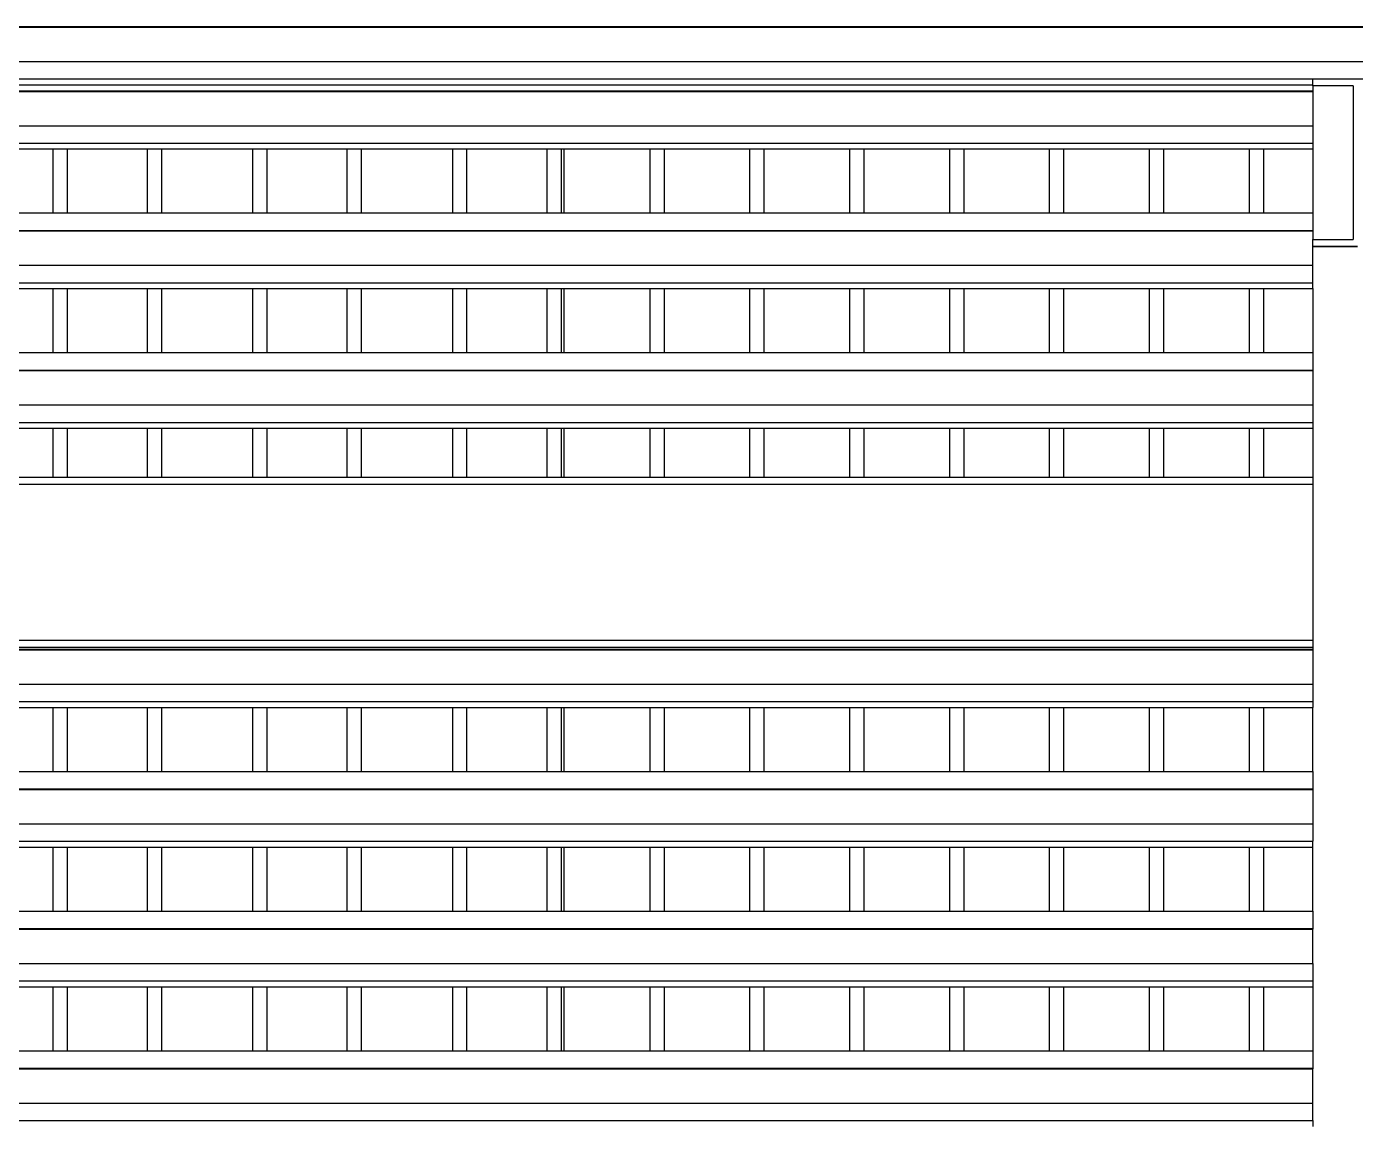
# Model space of a CAD drawing. Extents: x -92 to 92, y -11 to 21.
# Drawn here: x -45.337 to -43.459, y 16.013 to 17.563 of the extents above; entities that cross this region are included whole.
import ezdxf

# ---------------------------------------------------------------- set-up
doc = ezdxf.new("R2010")
doc.units = 0
doc.layers.get('0').update_dxf_attribs({"linetype": 'CONTINUOUS'})

msp = doc.modelspace()

# ---------------------------------------------------------------- linework, layer by layer
for p, q in [((-47.1487, 17.5632), (-29.151, 17.5632)), ((-47.1487, 17.5624), (-29.151, 17.5624)), ((-47.1487, 17.5139), (-29.151, 17.5139)), ((-47.1487, 17.4892), (-43.5187, 17.4892)), ((-43.5187, 17.4892), (-43.3987, 17.4892)), ((-43.5187, 17.481), (-43.5187, 17.4892)), ((-47.1487, 17.481), (-43.5187, 17.481)), ((-47.1487, 17.4725), (-43.5187, 17.4725)), ((-47.1487, 17.4717), (-43.5187, 17.4717)), ((-43.5187, 17.4796), (-43.5187, 17.481)), ((-43.4618, 17.4796), (-43.5187, 17.4796)), ((-43.5187, 17.4796), (-43.5187, 17.4725)), ((-43.5187, 17.4725), (-43.5187, 17.4717)), ((-43.5187, 17.4717), (-43.5187, 17.4232)), ((-43.4618, 17.4796), (-43.4618, 17.2622)), ((-47.1487, 17.4232), (-43.5187, 17.4232)), ((-43.5187, 17.4232), (-43.5187, 17.3985)), ((-47.1487, 17.3985), (-43.5187, 17.3985)), ((-43.5187, 17.3985), (-43.5187, 17.3903)), ((-45.4284, 17.3903), (-45.2995, 17.3903)), ((-45.2995, 17.2999), (-45.2995, 17.3903)), ((-45.2995, 17.3903), (-45.2794, 17.3903)), ((-45.2794, 17.2999), (-45.2794, 17.3903)), ((-45.2794, 17.3903), (-45.1661, 17.3903)), ((-45.1661, 17.2999), (-45.1661, 17.3903)), ((-45.1661, 17.3903), (-45.146, 17.3903)), ((-45.146, 17.2999), (-45.146, 17.3903)), ((-45.146, 17.3903), (-45.0171, 17.3903)), ((-45.0171, 17.2999), (-45.0171, 17.3903)), ((-45.0171, 17.3903), (-44.9969, 17.3903)), ((-44.9969, 17.2999), (-44.9969, 17.3903)), ((-44.9969, 17.3903), (-44.8837, 17.3903)), ((-44.8837, 17.2999), (-44.8837, 17.3903)), ((-44.8837, 17.3903), (-44.8635, 17.3903)), ((-44.8635, 17.2999), (-44.8635, 17.3903)), ((-44.8635, 17.3903), (-44.7347, 17.3903)), ((-44.7347, 17.2999), (-44.7347, 17.3903)), ((-44.7347, 17.3903), (-44.7145, 17.3903)), ((-44.7145, 17.2999), (-44.7145, 17.3903)), ((-44.7145, 17.3903), (-44.6013, 17.3903)), ((-44.6013, 17.2999), (-44.6013, 17.3903)), ((-44.6013, 17.3903), (-44.5811, 17.3903)), ((-44.5811, 17.2999), (-44.5811, 17.3903)), ((-44.5811, 17.3903), (-44.5772, 17.3903)), ((-44.5772, 17.2999), (-44.5772, 17.3903)), ((-44.5772, 17.3903), (-44.4562, 17.3903)), ((-44.4562, 17.3903), (-44.4562, 17.2999)), ((-44.4562, 17.3903), (-44.436, 17.3903)), ((-44.436, 17.3903), (-44.436, 17.2999)), ((-44.436, 17.3903), (-44.315, 17.3903)), ((-44.315, 17.3903), (-44.315, 17.2999)), ((-44.315, 17.3903), (-44.2948, 17.3903)), ((-44.2948, 17.3903), (-44.2948, 17.2999)), ((-44.2948, 17.3903), (-44.1738, 17.3903)), ((-44.1738, 17.3903), (-44.1738, 17.2999)), ((-44.1738, 17.3903), (-44.1536, 17.3903)), ((-44.1536, 17.3903), (-44.1536, 17.2999)), ((-44.1536, 17.3903), (-44.0326, 17.3903)), ((-44.0326, 17.3903), (-44.0326, 17.2999)), ((-44.0326, 17.3903), (-44.0124, 17.3903)), ((-44.0124, 17.3903), (-44.0124, 17.2999)), ((-44.0124, 17.3903), (-43.8914, 17.3903)), ((-43.8914, 17.3903), (-43.8914, 17.2999)), ((-43.8914, 17.3903), (-43.8712, 17.3903)), ((-43.8712, 17.3903), (-43.8712, 17.2999)), ((-43.8712, 17.3903), (-43.7502, 17.3903)), ((-43.7502, 17.3903), (-43.7502, 17.2999)), ((-43.7502, 17.3903), (-43.73, 17.3903)), ((-43.73, 17.3903), (-43.73, 17.2999)), ((-43.73, 17.3903), (-43.6089, 17.3903)), ((-43.6089, 17.3903), (-43.6089, 17.2999)), ((-43.6089, 17.3903), (-43.5888, 17.3903)), ((-43.5888, 17.3903), (-43.5888, 17.2999)), ((-43.5888, 17.3903), (-43.5187, 17.3903)), ((-43.5187, 17.3903), (-43.5187, 17.2999)), ((-45.4284, 17.2999), (-45.2995, 17.2999)), ((-45.2995, 17.2999), (-45.2794, 17.2999)), ((-45.2794, 17.2999), (-45.1661, 17.2999)), ((-45.1661, 17.2999), (-45.146, 17.2999)), ((-45.146, 17.2999), (-45.0171, 17.2999)), ((-45.0171, 17.2999), (-44.9969, 17.2999)), ((-44.9969, 17.2999), (-44.8837, 17.2999)), ((-44.8837, 17.2999), (-44.8635, 17.2999)), ((-44.8635, 17.2999), (-44.7347, 17.2999)), ((-44.7347, 17.2999), (-44.7145, 17.2999)), ((-44.7145, 17.2999), (-44.6013, 17.2999)), ((-44.6013, 17.2999), (-44.5811, 17.2999)), ((-44.5811, 17.2999), (-44.5772, 17.2999)), ((-44.5772, 17.2999), (-44.4562, 17.2999)), ((-44.4562, 17.2999), (-44.436, 17.2999)), ((-44.436, 17.2999), (-44.315, 17.2999)), ((-44.315, 17.2999), (-44.2948, 17.2999)), ((-44.2948, 17.2999), (-44.1738, 17.2999)), ((-44.1738, 17.2999), (-44.1536, 17.2999)), ((-44.1536, 17.2999), (-44.0326, 17.2999)), ((-44.0326, 17.2999), (-44.0124, 17.2999)), ((-44.0124, 17.2999), (-43.8914, 17.2999)), ((-43.8914, 17.2999), (-43.8712, 17.2999)), ((-43.8712, 17.2999), (-43.7502, 17.2999)), ((-43.7502, 17.2999), (-43.73, 17.2999)), ((-43.73, 17.2999), (-43.6089, 17.2999)), ((-43.6089, 17.2999), (-43.5888, 17.2999)), ((-43.5888, 17.2999), (-43.5187, 17.2999)), ((-43.5187, 17.2999), (-43.5187, 17.2752)), ((-47.1487, 17.2752), (-43.5187, 17.2752)), ((-47.1487, 17.2744), (-43.5187, 17.2744)), ((-43.5187, 17.2752), (-43.5187, 17.2744)), ((-43.5187, 17.2744), (-43.5187, 17.2622)), ((-43.5187, 17.2525), (-43.5187, 17.2622)), ((-43.5187, 17.2622), (-43.4618, 17.2622)), ((-43.4618, 17.2525), (-43.5187, 17.2525)), ((-43.5187, 17.2525), (-43.5187, 17.2522)), ((-43.4618, 17.2522), (-43.5187, 17.2522)), ((-43.5187, 17.2259), (-43.5187, 17.2522)), ((-43.4618, 17.2525), (-43.4618, 17.2522)), ((-43.4556, 17.2525), (-43.4618, 17.2525)), ((-43.4556, 17.2522), (-43.4618, 17.2522)), ((-47.1487, 17.2259), (-43.5187, 17.2259)), ((-43.5187, 17.2012), (-43.5187, 17.2259)), ((-47.1487, 17.2012), (-43.5187, 17.2012)), ((-45.4284, 17.193), (-45.2995, 17.193)), ((-45.2995, 17.1026), (-45.2995, 17.193)), ((-45.2995, 17.193), (-45.2794, 17.193)), ((-45.2794, 17.1026), (-45.2794, 17.193)), ((-45.2794, 17.193), (-45.1661, 17.193)), ((-45.1661, 17.1026), (-45.1661, 17.193)), ((-45.1661, 17.193), (-45.146, 17.193)), ((-45.146, 17.1026), (-45.146, 17.193)), ((-45.146, 17.193), (-45.0171, 17.193)), ((-45.0171, 17.1026), (-45.0171, 17.193)), ((-45.0171, 17.193), (-44.9969, 17.193)), ((-44.9969, 17.1026), (-44.9969, 17.193)), ((-44.9969, 17.193), (-44.8837, 17.193)), ((-44.8837, 17.1026), (-44.8837, 17.193)), ((-44.8837, 17.193), (-44.8635, 17.193)), ((-44.8635, 17.1026), (-44.8635, 17.193)), ((-44.8635, 17.193), (-44.7347, 17.193)), ((-44.7347, 17.1026), (-44.7347, 17.193)), ((-44.7347, 17.193), (-44.7145, 17.193)), ((-44.7145, 17.1026), (-44.7145, 17.193)), ((-44.7145, 17.193), (-44.6013, 17.193)), ((-44.6013, 17.1026), (-44.6013, 17.193)), ((-44.6013, 17.193), (-44.5811, 17.193)), ((-44.5811, 17.1026), (-44.5811, 17.193)), ((-44.5811, 17.193), (-44.5772, 17.193)), ((-44.5772, 17.1026), (-44.5772, 17.193)), ((-44.5772, 17.193), (-44.4562, 17.193)), ((-44.4562, 17.193), (-44.4562, 17.1026)), ((-44.4562, 17.193), (-44.436, 17.193)), ((-44.436, 17.193), (-44.436, 17.1026)), ((-44.436, 17.193), (-44.315, 17.193)), ((-44.315, 17.193), (-44.315, 17.1026)), ((-44.315, 17.193), (-44.2948, 17.193)), ((-44.2948, 17.193), (-44.2948, 17.1026)), ((-44.2948, 17.193), (-44.1738, 17.193)), ((-44.1738, 17.193), (-44.1738, 17.1026)), ((-44.1738, 17.193), (-44.1536, 17.193)), ((-44.1536, 17.193), (-44.1536, 17.1026)), ((-44.1536, 17.193), (-44.0326, 17.193)), ((-44.0326, 17.193), (-44.0326, 17.1026)), ((-44.0326, 17.193), (-44.0124, 17.193)), ((-44.0124, 17.193), (-44.0124, 17.1026)), ((-44.0124, 17.193), (-43.8914, 17.193)), ((-43.8914, 17.193), (-43.8914, 17.1026)), ((-43.8914, 17.193), (-43.8712, 17.193)), ((-43.8712, 17.193), (-43.8712, 17.1026)), ((-43.8712, 17.193), (-43.7502, 17.193)), ((-43.7502, 17.193), (-43.7502, 17.1026)), ((-43.7502, 17.193), (-43.73, 17.193)), ((-43.73, 17.193), (-43.73, 17.1026)), ((-43.73, 17.193), (-43.6089, 17.193)), ((-43.6089, 17.193), (-43.6089, 17.1026)), ((-43.6089, 17.193), (-43.5888, 17.193)), ((-43.5888, 17.193), (-43.5888, 17.1026)), ((-43.5888, 17.193), (-43.5187, 17.193)), ((-43.5187, 17.193), (-43.5187, 17.2012)), ((-43.5187, 17.193), (-43.5187, 17.1026)), ((-45.4284, 17.1026), (-45.2995, 17.1026)), ((-45.2995, 17.1026), (-45.2794, 17.1026)), ((-45.2794, 17.1026), (-45.1661, 17.1026)), ((-45.1661, 17.1026), (-45.146, 17.1026)), ((-45.146, 17.1026), (-45.0171, 17.1026)), ((-45.0171, 17.1026), (-44.9969, 17.1026)), ((-44.9969, 17.1026), (-44.8837, 17.1026)), ((-44.8837, 17.1026), (-44.8635, 17.1026)), ((-44.8635, 17.1026), (-44.7347, 17.1026)), ((-44.7347, 17.1026), (-44.7145, 17.1026)), ((-44.7145, 17.1026), (-44.6013, 17.1026)), ((-44.6013, 17.1026), (-44.5811, 17.1026)), ((-44.5811, 17.1026), (-44.5772, 17.1026)), ((-44.5772, 17.1026), (-44.4562, 17.1026)), ((-44.4562, 17.1026), (-44.436, 17.1026)), ((-44.436, 17.1026), (-44.315, 17.1026)), ((-44.315, 17.1026), (-44.2948, 17.1026)), ((-44.2948, 17.1026), (-44.1738, 17.1026)), ((-44.1738, 17.1026), (-44.1536, 17.1026)), ((-44.1536, 17.1026), (-44.0326, 17.1026)), ((-44.0326, 17.1026), (-44.0124, 17.1026)), ((-44.0124, 17.1026), (-43.8914, 17.1026)), ((-43.8914, 17.1026), (-43.8712, 17.1026)), ((-43.8712, 17.1026), (-43.7502, 17.1026)), ((-43.7502, 17.1026), (-43.73, 17.1026)), ((-43.73, 17.1026), (-43.6089, 17.1026)), ((-43.6089, 17.1026), (-43.5888, 17.1026)), ((-43.5888, 17.1026), (-43.5187, 17.1026)), ((-43.5187, 17.1026), (-43.5187, 17.0779)), ((-47.1487, 17.0779), (-43.5187, 17.0779)), ((-47.1487, 17.0771), (-43.5187, 17.0771)), ((-43.5187, 17.0779), (-43.5187, 17.0771)), ((-43.5187, 17.0771), (-43.5187, 17.0286)), ((-47.1487, 17.0286), (-43.5187, 17.0286)), ((-43.5187, 17.0286), (-43.5187, 17.0039)), ((-47.1487, 17.0039), (-43.5187, 17.0039)), ((-43.5187, 17.0039), (-43.5187, 16.9957)), ((-45.4284, 16.9957), (-45.2995, 16.9957)), ((-45.2995, 16.9261), (-45.2995, 16.9957)), ((-45.2995, 16.9957), (-45.2794, 16.9957)), ((-45.2794, 16.9261), (-45.2794, 16.9957)), ((-45.2794, 16.9957), (-45.1661, 16.9957)), ((-45.1661, 16.9261), (-45.1661, 16.9957)), ((-45.1661, 16.9957), (-45.146, 16.9957)), ((-45.146, 16.9261), (-45.146, 16.9957)), ((-45.146, 16.9957), (-45.0171, 16.9957)), ((-45.0171, 16.9261), (-45.0171, 16.9957)), ((-45.0171, 16.9957), (-44.9969, 16.9957)), ((-44.9969, 16.9261), (-44.9969, 16.9957)), ((-44.9969, 16.9957), (-44.8837, 16.9957)), ((-44.8837, 16.9261), (-44.8837, 16.9957)), ((-44.8837, 16.9957), (-44.8635, 16.9957)), ((-44.8635, 16.9261), (-44.8635, 16.9957)), ((-44.8635, 16.9957), (-44.7347, 16.9957)), ((-44.7347, 16.9261), (-44.7347, 16.9957)), ((-44.7347, 16.9957), (-44.7145, 16.9957)), ((-44.7145, 16.9261), (-44.7145, 16.9957)), ((-44.7145, 16.9957), (-44.6013, 16.9957)), ((-44.6013, 16.9261), (-44.6013, 16.9957)), ((-44.6013, 16.9957), (-44.5811, 16.9957)), ((-44.5811, 16.9261), (-44.5811, 16.9957)), ((-44.5811, 16.9957), (-44.5772, 16.9957)), ((-44.5772, 16.9261), (-44.5772, 16.9957)), ((-44.5772, 16.9957), (-44.4562, 16.9957)), ((-44.4562, 16.9957), (-44.4562, 16.9261)), ((-44.4562, 16.9957), (-44.436, 16.9957)), ((-44.436, 16.9957), (-44.436, 16.9261)), ((-44.436, 16.9957), (-44.315, 16.9957)), ((-44.315, 16.9957), (-44.315, 16.9261)), ((-44.315, 16.9957), (-44.2948, 16.9957)), ((-44.2948, 16.9957), (-44.2948, 16.9261)), ((-44.2948, 16.9957), (-44.1738, 16.9957)), ((-44.1738, 16.9957), (-44.1738, 16.9261)), ((-44.1738, 16.9957), (-44.1536, 16.9957)), ((-44.1536, 16.9957), (-44.1536, 16.9261)), ((-44.1536, 16.9957), (-44.0326, 16.9957)), ((-44.0326, 16.9957), (-44.0326, 16.9261)), ((-44.0326, 16.9957), (-44.0124, 16.9957)), ((-44.0124, 16.9957), (-44.0124, 16.9261)), ((-44.0124, 16.9957), (-43.8914, 16.9957)), ((-43.8914, 16.9957), (-43.8914, 16.9261)), ((-43.8914, 16.9957), (-43.8712, 16.9957)), ((-43.8712, 16.9957), (-43.8712, 16.9261)), ((-43.8712, 16.9957), (-43.7502, 16.9957)), ((-43.7502, 16.9957), (-43.7502, 16.9261)), ((-43.7502, 16.9957), (-43.73, 16.9957)), ((-43.73, 16.9957), (-43.73, 16.9261)), ((-43.73, 16.9957), (-43.6089, 16.9957)), ((-43.6089, 16.9957), (-43.6089, 16.9261)), ((-43.6089, 16.9957), (-43.5888, 16.9957)), ((-43.5888, 16.9957), (-43.5888, 16.9261)), ((-43.5888, 16.9957), (-43.5187, 16.9957)), ((-43.5187, 16.9957), (-43.5187, 16.9261)), ((-45.2995, 16.9261), (-45.4284, 16.9261)), ((-45.2794, 16.9261), (-45.2995, 16.9261)), ((-45.1661, 16.9261), (-45.2794, 16.9261)), ((-45.146, 16.9261), (-45.1661, 16.9261)), ((-45.0171, 16.9261), (-45.146, 16.9261)), ((-44.9969, 16.9261), (-45.0171, 16.9261)), ((-44.8837, 16.9261), (-44.9969, 16.9261)), ((-44.8635, 16.9261), (-44.8837, 16.9261)), ((-44.7347, 16.9261), (-44.8635, 16.9261)), ((-44.7145, 16.9261), (-44.7347, 16.9261)), ((-44.6013, 16.9261), (-44.7145, 16.9261)), ((-44.5811, 16.9261), (-44.6013, 16.9261)), ((-44.5772, 16.9261), (-44.5811, 16.9261)), ((-44.4562, 16.9261), (-44.5772, 16.9261)), ((-44.436, 16.9261), (-44.4562, 16.9261)), ((-44.315, 16.9261), (-44.436, 16.9261)), ((-44.2948, 16.9261), (-44.315, 16.9261)), ((-44.1738, 16.9261), (-44.2948, 16.9261)), ((-44.1536, 16.9261), (-44.1738, 16.9261)), ((-44.0326, 16.9261), (-44.1536, 16.9261)), ((-44.0124, 16.9261), (-44.0326, 16.9261)), ((-43.8914, 16.9261), (-44.0124, 16.9261)), ((-43.8712, 16.9261), (-43.8914, 16.9261)), ((-43.7502, 16.9261), (-43.8712, 16.9261)), ((-43.73, 16.9261), (-43.7502, 16.9261)), ((-43.6089, 16.9261), (-43.73, 16.9261)), ((-43.5888, 16.9261), (-43.6089, 16.9261)), ((-43.5187, 16.9261), (-43.5888, 16.9261)), ((-43.5187, 16.9261), (-43.5187, 16.9163)), ((-43.5187, 16.9163), (-47.0587, 16.9163)), ((-43.5187, 16.9163), (-43.5187, 16.6959)), ((-43.5187, 16.6959), (-47.0587, 16.6959)), ((-43.5187, 16.6861), (-47.0587, 16.6861)), ((-47.0587, 16.6834), (-43.5187, 16.6834)), ((-47.0587, 16.6825), (-43.5187, 16.6825)), ((-43.5187, 16.6959), (-43.5187, 16.6861)), ((-43.5187, 16.6861), (-43.5187, 16.6834)), ((-43.5187, 16.6834), (-43.5187, 16.6825)), ((-43.5187, 16.6825), (-43.5187, 16.6341)), ((-47.0587, 16.6341), (-43.5187, 16.6341)), ((-43.5187, 16.6341), (-43.5187, 16.6094)), ((-47.0587, 16.6094), (-43.5187, 16.6094)), ((-43.5187, 16.6094), (-43.5187, 16.6012)), ((-45.4284, 16.6012), (-45.2995, 16.6012)), ((-45.2995, 16.5108), (-45.2995, 16.6012)), ((-45.2995, 16.6012), (-45.2794, 16.6012)), ((-45.2794, 16.5108), (-45.2794, 16.6012)), ((-45.2794, 16.6012), (-45.1661, 16.6012)), ((-45.1661, 16.5108), (-45.1661, 16.6012)), ((-45.1661, 16.6012), (-45.146, 16.6012)), ((-45.146, 16.5108), (-45.146, 16.6012)), ((-45.146, 16.6012), (-45.0171, 16.6012)), ((-45.0171, 16.5108), (-45.0171, 16.6012)), ((-45.0171, 16.6012), (-44.9969, 16.6012)), ((-44.9969, 16.5108), (-44.9969, 16.6012)), ((-44.9969, 16.6012), (-44.8837, 16.6012)), ((-44.8837, 16.5108), (-44.8837, 16.6012)), ((-44.8837, 16.6012), (-44.8635, 16.6012)), ((-44.8635, 16.5108), (-44.8635, 16.6012)), ((-44.8635, 16.6012), (-44.7347, 16.6012)), ((-44.7347, 16.5108), (-44.7347, 16.6012)), ((-44.7347, 16.6012), (-44.7145, 16.6012)), ((-44.7145, 16.5108), (-44.7145, 16.6012)), ((-44.7145, 16.6012), (-44.6013, 16.6012)), ((-44.6013, 16.5108), (-44.6013, 16.6012)), ((-44.6013, 16.6012), (-44.5811, 16.6012)), ((-44.5811, 16.5108), (-44.5811, 16.6012)), ((-44.5811, 16.6012), (-44.5772, 16.6012)), ((-44.5772, 16.5108), (-44.5772, 16.6012)), ((-44.5772, 16.6012), (-44.4562, 16.6012)), ((-44.4562, 16.6012), (-44.4562, 16.5108)), ((-44.4562, 16.6012), (-44.436, 16.6012)), ((-44.436, 16.6012), (-44.436, 16.5108)), ((-44.436, 16.6012), (-44.315, 16.6012)), ((-44.315, 16.6012), (-44.315, 16.5108)), ((-44.315, 16.6012), (-44.2948, 16.6012)), ((-44.2948, 16.6012), (-44.2948, 16.5108)), ((-44.2948, 16.6012), (-44.1738, 16.6012)), ((-44.1738, 16.6012), (-44.1738, 16.5108)), ((-44.1738, 16.6012), (-44.1536, 16.6012)), ((-44.1536, 16.6012), (-44.1536, 16.5108)), ((-44.1536, 16.6012), (-44.0326, 16.6012)), ((-44.0326, 16.6012), (-44.0326, 16.5108)), ((-44.0326, 16.6012), (-44.0124, 16.6012)), ((-44.0124, 16.6012), (-44.0124, 16.5108)), ((-44.0124, 16.6012), (-43.8914, 16.6012)), ((-43.8914, 16.6012), (-43.8914, 16.5108)), ((-43.8914, 16.6012), (-43.8712, 16.6012)), ((-43.8712, 16.6012), (-43.8712, 16.5108)), ((-43.8712, 16.6012), (-43.7502, 16.6012)), ((-43.7502, 16.6012), (-43.7502, 16.5108)), ((-43.7502, 16.6012), (-43.73, 16.6012)), ((-43.73, 16.6012), (-43.73, 16.5108)), ((-43.73, 16.6012), (-43.6089, 16.6012)), ((-43.6089, 16.6012), (-43.6089, 16.5108)), ((-43.6089, 16.6012), (-43.5888, 16.6012)), ((-43.5888, 16.6012), (-43.5888, 16.5108)), ((-43.5888, 16.6012), (-43.5187, 16.6012)), ((-43.5187, 16.5108), (-43.5187, 16.6012)), ((-45.4284, 16.5108), (-45.2995, 16.5108)), ((-45.2995, 16.5108), (-45.2794, 16.5108)), ((-45.2794, 16.5108), (-45.1661, 16.5108)), ((-45.1661, 16.5108), (-45.146, 16.5108)), ((-45.146, 16.5108), (-45.0171, 16.5108)), ((-45.0171, 16.5108), (-44.9969, 16.5108)), ((-44.9969, 16.5108), (-44.8837, 16.5108)), ((-44.8837, 16.5108), (-44.8635, 16.5108)), ((-44.8635, 16.5108), (-44.7347, 16.5108)), ((-44.7347, 16.5108), (-44.7145, 16.5108)), ((-44.7145, 16.5108), (-44.6013, 16.5108)), ((-44.6013, 16.5108), (-44.5811, 16.5108)), ((-44.5811, 16.5108), (-44.5772, 16.5108)), ((-44.5772, 16.5108), (-44.4562, 16.5108)), ((-44.4562, 16.5108), (-44.436, 16.5108)), ((-44.436, 16.5108), (-44.315, 16.5108)), ((-44.315, 16.5108), (-44.2948, 16.5108)), ((-44.2948, 16.5108), (-44.1738, 16.5108)), ((-44.1738, 16.5108), (-44.1536, 16.5108)), ((-44.1536, 16.5108), (-44.0326, 16.5108)), ((-44.0326, 16.5108), (-44.0124, 16.5108)), ((-44.0124, 16.5108), (-43.8914, 16.5108)), ((-43.8914, 16.5108), (-43.8712, 16.5108)), ((-43.8712, 16.5108), (-43.7502, 16.5108)), ((-43.7502, 16.5108), (-43.73, 16.5108)), ((-43.73, 16.5108), (-43.6089, 16.5108)), ((-43.6089, 16.5108), (-43.5888, 16.5108)), ((-43.5888, 16.5108), (-43.5187, 16.5108)), ((-43.5187, 16.5108), (-43.5187, 16.4861)), ((-47.0587, 16.4861), (-43.5187, 16.4861)), ((-47.0587, 16.4853), (-43.5187, 16.4853)), ((-43.5187, 16.4861), (-43.5187, 16.4853)), ((-43.5187, 16.4853), (-43.5187, 16.4368)), ((-47.0587, 16.4368), (-43.5187, 16.4368)), ((-43.5187, 16.4368), (-43.5187, 16.4121)), ((-47.0587, 16.4121), (-43.5187, 16.4121)), ((-45.4284, 16.4039), (-45.2995, 16.4039)), ((-45.2995, 16.3135), (-45.2995, 16.4039)), ((-45.2995, 16.4039), (-45.2794, 16.4039)), ((-45.2794, 16.3135), (-45.2794, 16.4039)), ((-45.2794, 16.4039), (-45.1661, 16.4039)), ((-45.1661, 16.3135), (-45.1661, 16.4039)), ((-45.1661, 16.4039), (-45.146, 16.4039)), ((-45.146, 16.3135), (-45.146, 16.4039)), ((-45.146, 16.4039), (-45.0171, 16.4039)), ((-45.0171, 16.3135), (-45.0171, 16.4039)), ((-45.0171, 16.4039), (-44.9969, 16.4039)), ((-44.9969, 16.3135), (-44.9969, 16.4039)), ((-44.9969, 16.4039), (-44.8837, 16.4039)), ((-44.8837, 16.3135), (-44.8837, 16.4039)), ((-44.8837, 16.4039), (-44.8635, 16.4039)), ((-44.8635, 16.3135), (-44.8635, 16.4039)), ((-44.8635, 16.4039), (-44.7347, 16.4039)), ((-44.7347, 16.3135), (-44.7347, 16.4039)), ((-44.7347, 16.4039), (-44.7145, 16.4039)), ((-44.7145, 16.3135), (-44.7145, 16.4039)), ((-44.7145, 16.4039), (-44.6013, 16.4039)), ((-44.6013, 16.3135), (-44.6013, 16.4039)), ((-44.6013, 16.4039), (-44.5811, 16.4039)), ((-44.5811, 16.3135), (-44.5811, 16.4039)), ((-44.5811, 16.4039), (-44.5772, 16.4039)), ((-44.5772, 16.3135), (-44.5772, 16.4039)), ((-44.5772, 16.4039), (-44.4562, 16.4039)), ((-44.4562, 16.4039), (-44.4562, 16.3135)), ((-44.4562, 16.4039), (-44.436, 16.4039)), ((-44.436, 16.4039), (-44.436, 16.3135)), ((-44.436, 16.4039), (-44.315, 16.4039)), ((-44.315, 16.4039), (-44.315, 16.3135)), ((-44.315, 16.4039), (-44.2948, 16.4039)), ((-44.2948, 16.4039), (-44.2948, 16.3135)), ((-44.2948, 16.4039), (-44.1738, 16.4039)), ((-44.1738, 16.4039), (-44.1738, 16.3135)), ((-44.1738, 16.4039), (-44.1536, 16.4039)), ((-44.1536, 16.4039), (-44.1536, 16.3135)), ((-44.1536, 16.4039), (-44.0326, 16.4039)), ((-44.0326, 16.4039), (-44.0326, 16.3135)), ((-44.0326, 16.4039), (-44.0124, 16.4039)), ((-44.0124, 16.4039), (-44.0124, 16.3135)), ((-44.0124, 16.4039), (-43.8914, 16.4039)), ((-43.8914, 16.4039), (-43.8914, 16.3135)), ((-43.8914, 16.4039), (-43.8712, 16.4039)), ((-43.8712, 16.4039), (-43.8712, 16.3135)), ((-43.8712, 16.4039), (-43.7502, 16.4039)), ((-43.7502, 16.4039), (-43.7502, 16.3135)), ((-43.7502, 16.4039), (-43.73, 16.4039)), ((-43.73, 16.4039), (-43.73, 16.3135)), ((-43.73, 16.4039), (-43.6089, 16.4039)), ((-43.6089, 16.4039), (-43.6089, 16.3135)), ((-43.6089, 16.4039), (-43.5888, 16.4039)), ((-43.5888, 16.4039), (-43.5888, 16.3135)), ((-43.5888, 16.4039), (-43.5187, 16.4039)), ((-43.5187, 16.4039), (-43.5187, 16.4121)), ((-43.5187, 16.3135), (-43.5187, 16.4039)), ((-45.4284, 16.3135), (-45.2995, 16.3135)), ((-45.2995, 16.3135), (-45.2794, 16.3135)), ((-45.2794, 16.3135), (-45.1661, 16.3135)), ((-45.1661, 16.3135), (-45.146, 16.3135)), ((-45.146, 16.3135), (-45.0171, 16.3135)), ((-45.0171, 16.3135), (-44.9969, 16.3135)), ((-44.9969, 16.3135), (-44.8837, 16.3135)), ((-44.8837, 16.3135), (-44.8635, 16.3135)), ((-44.8635, 16.3135), (-44.7347, 16.3135)), ((-44.7347, 16.3135), (-44.7145, 16.3135)), ((-44.7145, 16.3135), (-44.6013, 16.3135)), ((-44.6013, 16.3135), (-44.5811, 16.3135)), ((-44.5811, 16.3135), (-44.5772, 16.3135)), ((-44.5772, 16.3135), (-44.4562, 16.3135)), ((-44.4562, 16.3135), (-44.436, 16.3135)), ((-44.436, 16.3135), (-44.315, 16.3135)), ((-44.315, 16.3135), (-44.2948, 16.3135)), ((-44.2948, 16.3135), (-44.1738, 16.3135)), ((-44.1738, 16.3135), (-44.1536, 16.3135)), ((-44.1536, 16.3135), (-44.0326, 16.3135)), ((-44.0326, 16.3135), (-44.0124, 16.3135)), ((-44.0124, 16.3135), (-43.8914, 16.3135)), ((-43.8914, 16.3135), (-43.8712, 16.3135)), ((-43.8712, 16.3135), (-43.7502, 16.3135)), ((-43.7502, 16.3135), (-43.73, 16.3135)), ((-43.73, 16.3135), (-43.6089, 16.3135)), ((-43.6089, 16.3135), (-43.5888, 16.3135)), ((-43.5888, 16.3135), (-43.5187, 16.3135)), ((-43.5187, 16.3135), (-43.5187, 16.2888)), ((-47.0587, 16.2888), (-43.5187, 16.2888)), ((-47.0587, 16.288), (-43.5187, 16.288)), ((-43.5187, 16.2888), (-43.5187, 16.288)), ((-43.5187, 16.2395), (-43.5187, 16.288)), ((-47.0587, 16.2395), (-43.5187, 16.2395)), ((-43.5187, 16.2395), (-43.5187, 16.2148)), ((-47.0587, 16.2148), (-43.5187, 16.2148)), ((-43.5187, 16.2148), (-43.5187, 16.2066)), ((-45.4284, 16.2066), (-45.2995, 16.2066)), ((-45.2995, 16.1162), (-45.2995, 16.2066)), ((-45.2995, 16.2066), (-45.2794, 16.2066)), ((-45.2794, 16.1162), (-45.2794, 16.2066)), ((-45.2794, 16.2066), (-45.1661, 16.2066)), ((-45.1661, 16.1162), (-45.1661, 16.2066)), ((-45.1661, 16.2066), (-45.146, 16.2066)), ((-45.146, 16.1162), (-45.146, 16.2066)), ((-45.146, 16.2066), (-45.0171, 16.2066)), ((-45.0171, 16.1162), (-45.0171, 16.2066)), ((-45.0171, 16.2066), (-44.9969, 16.2066)), ((-44.9969, 16.1162), (-44.9969, 16.2066)), ((-44.9969, 16.2066), (-44.8837, 16.2066)), ((-44.8837, 16.1162), (-44.8837, 16.2066)), ((-44.8837, 16.2066), (-44.8635, 16.2066)), ((-44.8635, 16.1162), (-44.8635, 16.2066)), ((-44.8635, 16.2066), (-44.7347, 16.2066)), ((-44.7347, 16.1162), (-44.7347, 16.2066)), ((-44.7347, 16.2066), (-44.7145, 16.2066)), ((-44.7145, 16.1162), (-44.7145, 16.2066)), ((-44.7145, 16.2066), (-44.6013, 16.2066)), ((-44.6013, 16.1162), (-44.6013, 16.2066)), ((-44.6013, 16.2066), (-44.5811, 16.2066)), ((-44.5811, 16.1162), (-44.5811, 16.2066)), ((-44.5811, 16.2066), (-44.5772, 16.2066)), ((-44.5772, 16.1162), (-44.5772, 16.2066)), ((-44.5772, 16.2066), (-44.4562, 16.2066)), ((-44.4562, 16.2066), (-44.4562, 16.1162)), ((-44.4562, 16.2066), (-44.436, 16.2066)), ((-44.436, 16.2066), (-44.436, 16.1162)), ((-44.436, 16.2066), (-44.315, 16.2066)), ((-44.315, 16.2066), (-44.315, 16.1162)), ((-44.315, 16.2066), (-44.2948, 16.2066)), ((-44.2948, 16.2066), (-44.2948, 16.1162)), ((-44.2948, 16.2066), (-44.1738, 16.2066)), ((-44.1738, 16.2066), (-44.1738, 16.1162)), ((-44.1738, 16.2066), (-44.1536, 16.2066)), ((-44.1536, 16.2066), (-44.1536, 16.1162)), ((-44.1536, 16.2066), (-44.0326, 16.2066)), ((-44.0326, 16.2066), (-44.0326, 16.1162)), ((-44.0326, 16.2066), (-44.0124, 16.2066)), ((-44.0124, 16.2066), (-44.0124, 16.1162)), ((-44.0124, 16.2066), (-43.8914, 16.2066)), ((-43.8914, 16.2066), (-43.8914, 16.1162)), ((-43.8914, 16.2066), (-43.8712, 16.2066)), ((-43.8712, 16.2066), (-43.8712, 16.1162)), ((-43.8712, 16.2066), (-43.7502, 16.2066)), ((-43.7502, 16.2066), (-43.7502, 16.1162)), ((-43.7502, 16.2066), (-43.73, 16.2066)), ((-43.73, 16.2066), (-43.73, 16.1162)), ((-43.73, 16.2066), (-43.6089, 16.2066)), ((-43.6089, 16.2066), (-43.6089, 16.1162)), ((-43.6089, 16.2066), (-43.5888, 16.2066)), ((-43.5888, 16.2066), (-43.5888, 16.1162)), ((-43.5888, 16.2066), (-43.5187, 16.2066)), ((-43.5187, 16.2066), (-43.5187, 16.1162)), ((-45.4284, 16.1162), (-45.2995, 16.1162)), ((-45.2995, 16.1162), (-45.2794, 16.1162)), ((-45.2794, 16.1162), (-45.1661, 16.1162)), ((-45.1661, 16.1162), (-45.146, 16.1162)), ((-45.146, 16.1162), (-45.0171, 16.1162)), ((-45.0171, 16.1162), (-44.9969, 16.1162)), ((-44.9969, 16.1162), (-44.8837, 16.1162)), ((-44.8837, 16.1162), (-44.8635, 16.1162)), ((-44.8635, 16.1162), (-44.7347, 16.1162)), ((-44.7347, 16.1162), (-44.7145, 16.1162)), ((-44.7145, 16.1162), (-44.6013, 16.1162)), ((-44.6013, 16.1162), (-44.5811, 16.1162)), ((-44.5811, 16.1162), (-44.5772, 16.1162)), ((-44.5772, 16.1162), (-44.4562, 16.1162)), ((-44.4562, 16.1162), (-44.436, 16.1162)), ((-44.436, 16.1162), (-44.315, 16.1162)), ((-44.315, 16.1162), (-44.2948, 16.1162)), ((-44.2948, 16.1162), (-44.1738, 16.1162)), ((-44.1738, 16.1162), (-44.1536, 16.1162)), ((-44.1536, 16.1162), (-44.0326, 16.1162)), ((-44.0326, 16.1162), (-44.0124, 16.1162)), ((-44.0124, 16.1162), (-43.8914, 16.1162)), ((-43.8914, 16.1162), (-43.8712, 16.1162)), ((-43.8712, 16.1162), (-43.7502, 16.1162)), ((-43.7502, 16.1162), (-43.73, 16.1162)), ((-43.73, 16.1162), (-43.6089, 16.1162)), ((-43.6089, 16.1162), (-43.5888, 16.1162)), ((-43.5888, 16.1162), (-43.5187, 16.1162)), ((-43.5187, 16.1162), (-43.5187, 16.0915)), ((-47.0587, 16.0915), (-43.5187, 16.0915)), ((-47.0587, 16.0907), (-43.5187, 16.0907)), ((-43.5187, 16.0915), (-43.5187, 16.0907)), ((-43.5187, 16.0422), (-43.5187, 16.0907)), ((-47.0587, 16.0422), (-43.5187, 16.0422)), ((-43.5187, 16.0176), (-43.5187, 16.0422)), ((-47.0587, 16.0176), (-43.5187, 16.0176)), ((-43.5187, 16.0176), (-43.5187, 16.0093))]:
    msp.add_line(p, q)

doc.saveas('drawing.dxf')
